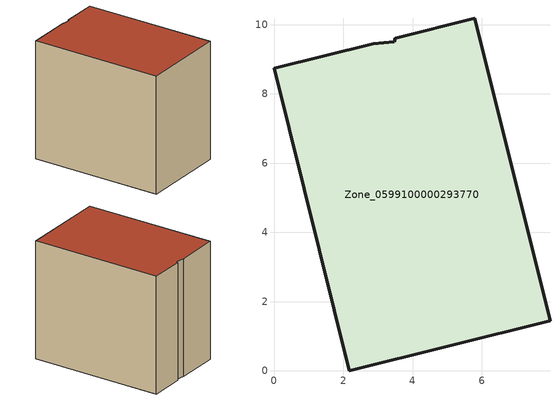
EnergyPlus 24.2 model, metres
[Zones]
Zone_0599100000293770
 floor ground (C_G): 3.5,9.62 5.8,10.19 7.97,1.46 2.17,0 0,8.74 2.86,9.46 3.48,9.5 z0
 wall outside (C_F): 2.17,0 7.97,1.46 5.8,10.19 3.5,9.62 3.48,9.5 2.86,9.46 0,8.74 2.17,0 z0:8.07
 roof outside (C_R): 5.8,10.19 3.5,9.62 3.48,9.5 2.86,9.46 0,8.74 2.17,0 7.97,1.46 z8.07
[BUILDING]
Pand.0599100000293770: North Axis=0; Terrain=City; Loads Convergence Tolerance Value=0.04; Temperature Convergence Tolerance Value=0.4; Solar Distribution=FullExterior; Maximum Number of Warmup Days=25; Minimum Number of Warmup Days=1
[Site:Location]
Rotterdam.The.Hague.AP_ZH_NLD Design_Conditions: Latitude=51.96; Longitude=4.45; Time Zone=1; Elevation=-4.5
[SITE:GROUNDTEMPERATURE:BUILDINGSURFACE]
18, 18, 18, 18, 18, 18, 18, 18, 18, 18, 18, 18
[MATERIAL] Thermal Absorptance=0.9; Solar Absorptance=0.7; Visible Absorptance=0.7
Name | Roughness | Thickness | Conductivity | Density | Specific Heat
G.TI.1965-1974 | MediumSmooth | 0.15 | 0.882353 | 540 | 1210
F.TI.1965-1974 | Rough | 0.3 | 0.697674 | 1920 | 840
R.TI.1965-1974 | MediumRough | 0.2 | 0.232558 | 1500 | 1000
[CONSTRUCTION]
C_G: G.TI.1965-1974
C_F: F.TI.1965-1974
C_R: R.TI.1965-1974
[ZONE]
Zone_0599100000293770: Type=1; Multiplier=1; Ceiling Height=Autocalculate; Volume=Autocalculate; Floor Area=autocalculate; Part of Total Floor Area=Yes
[ZONEINFILTRATION:DESIGNFLOWRATE]
Infil_Zone_0599100000293770: Zone or ZoneList or Space or SpaceList=Zone_0599100000293770; Schedule=AlwaysOn; Design Flow Rate Calculation Method=Flow/Area; Flow Rate per Floor Area=0.003; Constant Term Coefficient=1; Temperature Term Coefficient=0; Velocity Term Coefficient=0; Velocity Squared Term Coefficient=0
[HVACTEMPLATE:ZONE:IDEALLOADSAIRSYSTEM]
Zone_0599100000293770: Maximum Heating Supply Air Temperature=50; Minimum Cooling Supply Air Temperature=13; Maximum Heating Supply Air Humidity Ratio=0.0156; Minimum Cooling Supply Air Humidity Ratio=0.0077; Heating Limit=NoLimit; Cooling Limit=NoLimit; Dehumidification Control Type=ConstantSensibleHeatRatio; Cooling Sensible Heat Ratio=0.7; Dehumidification Setpoint=60; Humidification Control Type=None; Humidification Setpoint=30; Outdoor Air Method=None; Outdoor Air Flow Rate per Person=0.00944; Outdoor Air Flow Rate per Zone Floor Area=0; Outdoor Air Flow Rate per Zone=0; Demand Controlled Ventilation Type=None; Outdoor Air Economizer Type=NoEconomizer; Heat Recovery Type=None; Sensible Heat Recovery Effectiveness=0.7; Latent Heat Recovery Effectiveness=0.65
[ZONECONTROL:THERMOSTAT]
ThermostatControl_Zone_0599100000293770: Zone or ZoneList=Zone_0599100000293770; Control Type Schedule=DualSetpointControlType; Control 1=Thermostat_Zone_0599100000293770; Temperature Difference Between Cutout And Setpoint=0
[THERMOSTATSETPOINT:DUALSETPOINT]
Thermostat_Zone_0599100000293770: Heating Setpoint Temperature Schedule=HeatingSetpoint_Zone_0599100000293770; Cooling Setpoint Temperature Schedule=CoolingSetpoint_Zone_0599100000293770
[SCHEDULE:COMPACT]
HeatingSetpoint_Zone_0599100000293770: Through: 12/31, For: AllDays, Until: 24:00, 21
CoolingSetpoint_Zone_0599100000293770: Through: 12/31, For: AllDays, Until: 24:00, 24
DualSetpointControlType: Through: 12/31, For: AllDays, Until: 24:00, 4
AlwaysOn: Through: 12/31, For: AllDays, Until: 24:00, 1
